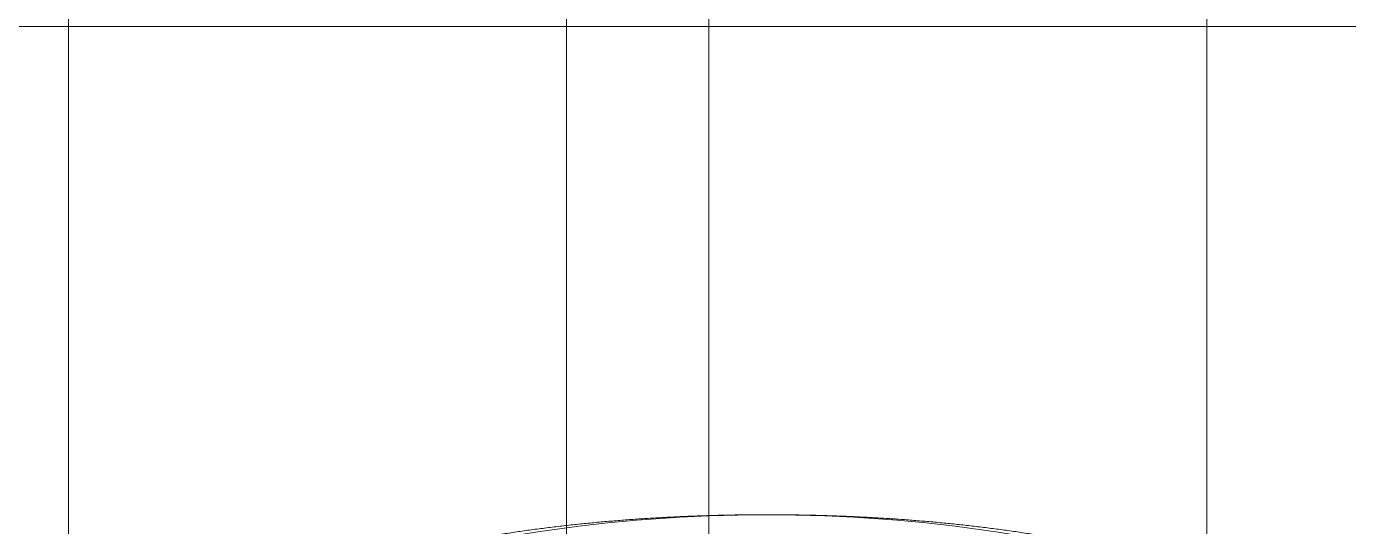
# Model space of a CAD drawing. Header units: metres. Extents: x -13933 to 152404, y -7861 to 21912.
# Drawn here: x 112594.4 to 112780.3, y 2657.8 to 2728.2 of the extents above; entities that cross this region are included whole.
import ezdxf
from ezdxf.xclip import XClip

# ---------------------------------------------------------------- set-up
doc = ezdxf.new("R2010")
doc.units = ezdxf.units.M
doc.header["$LTSCALE"] = 100
doc.header["$MEASUREMENT"] = 0
doc.header["$XCLIPFRAME"] = 0
doc.layers.get('0').update_dxf_attribs({"color": 9, "lineweight": 9})
for name, color, linetype, lineweight in [('04', 9, 'Continuous', 9), ('06B', 9, 'Continuous', 9), ('06D', 9, 'Continuous', 9), ('40M', 9, 'Continuous', 9)]:
    doc.layers.add(name, color=color, linetype=linetype, lineweight=lineweight)

# ---------------------------------------------------------------- blocks, each defined once
blk = doc.blocks.new('p-araba-polo')
for points in [[(3.8174, 0.6444), (3.8199, 0.638), (3.8249, 0.6251), (3.8318, 0.6056), (3.8384, 0.5859), (3.8446, 0.566), (3.8505, 0.5459), (3.856, 0.5257), (3.8613, 0.5053), (3.8662, 0.4849), (3.8708, 0.4643), (3.8752, 0.4436), (3.8792, 0.4228), (3.883, 0.4019), (3.8866, 0.3809), (3.8899, 0.3599), (3.893, 0.3389), (3.8958, 0.3178), (3.8985, 0.2966), (3.9009, 0.2755), (3.9031, 0.2543), (3.9051, 0.2331), (3.9069, 0.2119), (3.9086, 0.1907), (3.91, 0.1695), (3.9113, 0.1483), (3.9123, 0.1271), (3.9133, 0.1059), (3.914, 0.0847), (3.9146, 0.0635), (3.915, 0.0423), (3.9152, 0.0212), (3.9153, 0.0071), (3.9153, 0)], [(3.8174, -0.6444), (3.8199, -0.638), (3.8249, -0.6251), (3.8318, -0.6056), (3.8384, -0.5859), (3.8446, -0.566), (3.8505, -0.5459), (3.856, -0.5257), (3.8613, -0.5053), (3.8662, -0.4849), (3.8708, -0.4643), (3.8752, -0.4435), (3.8792, -0.4228), (3.883, -0.4019), (3.8866, -0.3809), (3.8899, -0.3599), (3.893, -0.3389), (3.8958, -0.3178), (3.8985, -0.2966), (3.9009, -0.2755), (3.9031, -0.2543), (3.9051, -0.2331), (3.9069, -0.2119), (3.9086, -0.1907), (3.91, -0.1695), (3.9113, -0.1483), (3.9123, -0.1271), (3.9133, -0.1059), (3.914, -0.0847), (3.9146, -0.0635), (3.915, -0.0423), (3.9152, -0.0212), (3.9153, -0.007), (3.9153, 0)]]:
    blk.add_open_spline(points, degree=3, knots=[0, 0, 0, 0, 0.031503, 0.063111, 0.094824, 0.126637, 0.158547, 0.190546, 0.222628, 0.254786, 0.287011, 0.319297, 0.351636, 0.384021, 0.416445, 0.448899, 0.481372, 0.513858, 0.546357, 0.578861, 0.611362, 0.643854, 0.676332, 0.708795, 0.741239, 0.773662, 0.806063, 0.838441, 0.870794, 0.903125, 0.935433, 0.967723, 1, 1, 1, 1])
for points, degree in [([(3.9153, 0), (3.9153, 0), (3.9153, 0), (3.9154, 0), (3.9154, 0)], 4), ([(3.9153, 0), (3.9154, 0), (3.9154, 0), (3.9154, 0), (3.9154, 0), (3.9154, 0), (3.9154, 0)], 6), ([(3.9153, 0), (3.9153, 0), (3.9153, 0), (3.9154, 0), (3.9154, 0)], 4), ([(3.9153, 0), (3.9154, 0), (3.9154, 0), (3.9154, 0), (3.9154, 0), (3.9154, 0), (3.9154, 0)], 6)]:
    blk.add_open_spline(points, degree=degree)
at = {"layer": '40M'}
blk.add_lwpolyline([(3.8172, -0.6448, 0.152071), (3.8172, 0.6448, 0.097947)], format="xyb", dxfattribs=at)

msp = doc.modelspace()

# ---------------------------------------------------------------- linework, layer by layer
at = {"layer": '06B'}
for points in [[(112670.34, 2423.17), (112600.34, 2423.17), (112600.34, 3193.17), (112670.34, 3193.17)], [(112760.34, 2423.17), (112690.34, 2423.17), (112690.34, 3193.17), (112760.34, 3193.17)]]:
    msp.add_lwpolyline(points, close=True, dxfattribs=at)
at = {"layer": '06D'}
for points in [[(112578.34, 2728.17), (112828.34, 2728.17), (112828.34, 3228.17), (112578.34, 3228.17)], [(112578.34, 2228.17), (112828.34, 2228.17), (112828.34, 2728.17), (112578.34, 2728.17)]]:
    msp.add_lwpolyline(points, close=True, dxfattribs=at)

# ---------------------------------------------------------------- block references
at = {"layer": '04'}
ref = msp.add_blockref('p-araba-polo', (112698.52, 2267.93), dxfattribs=dict(at, xscale=-100, yscale=100, zscale=100, rotation=269.9999999998917))
XClip(ref).set_block_clipping_path([(-0.0924763951, -0.9835002962), (4.0650970395, 0.9845199444)])

doc.saveas('drawing.dxf')
